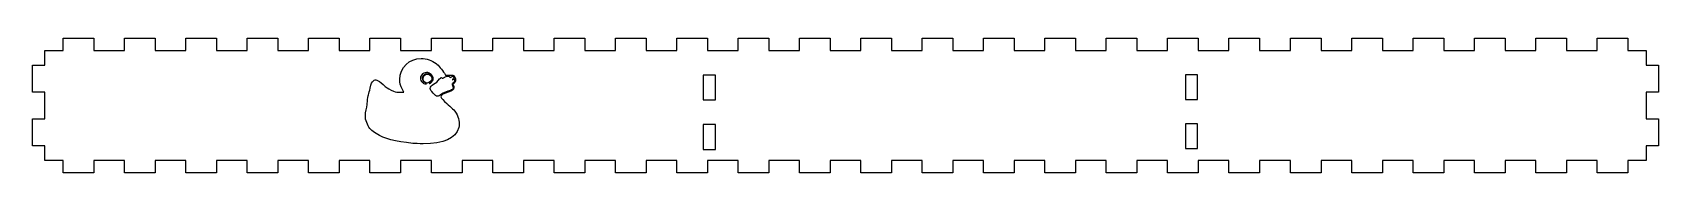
# Model space of a CAD drawing. Header units: millimetres. Extents: x -20 to 510, y -40 to 4.
import ezdxf

# ---------------------------------------------------------------- set-up
doc = ezdxf.new("R2010")
doc.units = ezdxf.units.MM
doc.layers.get('0').update_dxf_attribs({"linetype": 'CONTINUOUS'})

msp = doc.modelspace()

# ---------------------------------------------------------------- linework, layer by layer
for p, q in [((114.28, -7.49), (114.66, -8.12)), ((114.66, -8.12), (115.78, -8.08)), ((99.6, -13.65), (101.05, -13.7)), ((101.05, -13.7), (100.58, -12.77))]:
    msp.add_line(p, q)
for points in [[(200, 0), (210, 0), (210, 4), (220, 4), (220, 0), (230, 0), (230, 4), (240, 4), (240, 0), (250, 0), (250, 4), (260, 4), (260, 0), (270, 0), (270, 4), (280, 4), (280, 0), (290, 0), (290, 4), (300, 4), (300, 0), (310, 0), (310, 4), (320, 4), (320, 0), (330, 0), (330, 4), (340, 4), (340, 0), (350, 0), (350, 4), (360, 4), (360, 0), (370, 0), (370, 4), (380, 4), (380, 0), (390, 0), (390, 4), (400, 4), (400, 0), (410, 0), (410, 4), (420, 4), (420, 0), (430, 0), (430, 4), (440, 4), (440, 0), (450, 0), (450, 4), (460, 4), (460, 0), (470, 0), (470, 4), (480, 4), (480, 0), (490, 0), (490, 4), (500, 4), (500, 0), (506, 0), (506, -4.8), (510, -4.8), (510, -13.6), (506, -13.6), (506, -22.4), (510, -22.4), (510, -31.2), (506, -31.2), (506, -36), (500, -36), (500, -40), (490, -40), (490, -36), (480, -36), (480, -40), (470, -40), (470, -36), (460, -36), (460, -40), (450, -40), (450, -36), (440, -36), (440, -40), (430, -40), (430, -36), (420, -36), (420, -40), (410, -40), (410, -36), (400, -36), (400, -40), (390, -40), (390, -36), (380, -36), (380, -40), (370, -40), (370, -36), (360, -36), (360, -40), (350, -40), (350, -36), (340, -36), (340, -40), (330, -40), (330, -36), (320, -36), (320, -40), (310, -40), (310, -36), (300, -36), (300, -40), (290, -40), (290, -36), (280, -36), (280, -40), (270, -40), (270, -36), (260, -36), (260, -40), (250, -40), (250, -36), (240, -36), (240, -40), (230, -40), (230, -36), (220, -36), (220, -40), (210, -40), (210, -36), (200, -36), (200, -40), (190, -40), (190, -36), (180, -36), (180, -40), (170, -40), (170, -36), (160, -36), (160, -40), (150, -40), (150, -36), (140, -36), (140, -40), (130, -40), (130, -36), (120, -36), (120, -40), (110, -40), (110, -36), (100, -36), (100, -40), (90, -40), (90, -36), (80, -36), (80, -40), (70, -40), (70, -36), (60, -36), (60, -40), (50, -40), (50, -36), (40, -36), (40, -40), (30, -40), (30, -36), (20, -36), (20, -40), (10, -40), (10, -36), (0, -36), (0, -40), (-10, -40), (-10, -36), (-16, -36), (-16, -31.2), (-20, -31.2), (-20, -22.4), (-16, -22.4), (-16, -13.6), (-20, -13.6), (-20, -4.8), (-16, -4.8), (-16, 0), (-10, 0), (-10, 4), (0, 4), (0, 0), (10, 0), (10, 4), (20, 4), (20, 0), (30, 0), (30, 4), (40, 4), (40, 0), (50, 0), (50, 4), (60, 4), (60, 0), (70, 0), (70, 4), (80, 4), (80, 0), (90, 0), (90, 4), (100, 4), (100, 0), (110, 0), (110, 4), (120, 4), (120, 0), (130, 0), (130, 4), (140, 4), (140, 0), (150, 0), (150, 4), (160, 4), (160, 0), (170, 0), (170, 4), (180, 4), (180, 0), (190, 0), (190, 4), (200, 4)], [(202.64, -16.16), (202.64, -8.08), (198.64, -8.08), (198.64, -16.16)], [(355.79, -16), (359.79, -16), (359.79, -8), (355.79, -8)], [(202.64, -32.32), (202.64, -24.24), (198.64, -24.24), (198.64, -32.32)], [(355.79, -32), (359.79, -32), (359.79, -24), (355.79, -24)]]:
    msp.add_lwpolyline(points, close=True)
for points in [[(99.7, -9.48), (99.69, -5.68), (102.83, -2.61), (106.72, -2.61)], [(106.72, -2.61), (108.3, -2.61), (110.26, -3.29), (111.52, -4.26)], [(111.52, -4.26), (112.27, -4.84), (113.61, -6.4), (114.28, -7.49)], [(90.06, -12.36), (90.42, -10.81), (90.64, -10.31), (91.15, -9.9)], [(91.15, -9.9), (91.88, -9.33), (92.37, -9.53), (94.25, -11.18)], [(100.58, -12.77), (99.92, -11.47), (99.7, -10.66), (99.7, -9.48)], [(107.55, -7.46), (106.45, -7.96), (106.07, -9.31), (106.8, -10.17)], [(106.8, -10.17), (107, -10.41), (107.35, -10.68), (107.57, -10.78)], [(107.11, -9.04), (107.11, -8.63), (107.2, -8.42), (107.57, -8.06)], [(108.05, -10.63), (107.5, -10.35), (107.11, -9.68), (107.11, -9.04)], [(107.31, -9.13), (107.31, -7.61), (109.34, -7.23), (110, -8.63)], [(108.25, -10.57), (107.68, -10.34), (107.31, -9.77), (107.31, -9.13)], [(109.34, -7.45), (108.65, -7.14), (108.26, -7.14), (107.55, -7.46)], [(107.57, -8.06), (107.95, -7.67), (108.12, -7.6), (108.65, -7.6)], [(109.2, -10.51), (108.68, -10.73), (108.63, -10.73), (108.25, -10.57)], [(108.65, -7.6), (110.3, -7.6), (110.94, -9.74), (109.55, -10.61)], [(110.21, -9.24), (110.21, -9.62), (109.65, -10.32), (109.2, -10.51)], [(110.55, -9.62), (110.79, -8.84), (110.25, -7.87), (109.34, -7.45)], [(109.42, -10.83), (109.68, -10.84), (110.41, -10.05), (110.55, -9.62)], [(110, -8.63), (110.12, -8.86), (110.21, -9.14), (110.21, -9.24)], [(110.74, -11.04), (111.44, -10.69), (112.06, -10.14), (112.71, -9.3)], [(112.71, -9.3), (113.08, -8.83), (113.15, -8.8), (113.4, -8.95)], [(113.4, -8.95), (113.64, -9.11), (113.76, -9.08), (114.29, -8.77)], [(114.29, -8.77), (114.98, -8.37), (115.79, -8.29), (115.92, -8.61)], [(115.78, -8.08), (116.4, -8.07), (117.03, -8.1), (117.19, -8.16)], [(115.92, -8.61), (116.02, -8.87), (116.33, -8.87), (116.6, -8.6)], [(116.6, -8.6), (116.93, -8.27), (117.27, -8.42), (117.37, -8.95)], [(117.14, -10.6), (116.65, -11.08), (116.64, -11.1), (116.86, -11.43)], [(116.95, -9.42), (116.84, -9.55), (116.83, -9.62), (116.92, -9.62)], [(116.92, -9.62), (117, -9.62), (117.1, -9.56), (117.15, -9.48)], [(117.15, -9.48), (117.3, -9.24), (117.13, -9.19), (116.95, -9.42)], [(117.56, -9.77), (117.63, -10.05), (117.55, -10.2), (117.14, -10.6)], [(117.19, -8.16), (117.58, -8.3), (117.89, -8.96), (117.89, -9.66)], [(117.37, -8.95), (117.43, -9.21), (117.51, -9.58), (117.56, -9.77)], [(117.89, -9.66), (117.89, -10.15), (117.81, -10.32), (117.42, -10.69)], [(89.14, -16.7), (89.19, -15.78), (89.32, -14.94), (89.48, -14.47)], [(89.48, -14.47), (89.63, -14.07), (89.89, -13.12), (90.06, -12.36)], [(94.25, -11.18), (95.22, -12.03), (95.91, -12.5), (96.86, -12.97)], [(96.86, -12.97), (98.11, -13.58), (98.19, -13.6), (99.6, -13.65)], [(107.57, -10.78), (107.98, -10.96), (108.46, -11.03), (108.46, -10.91)], [(108.46, -10.91), (108.46, -10.87), (108.27, -10.75), (108.05, -10.63)], [(109.55, -10.61), (109.3, -10.76), (109.26, -10.83), (109.42, -10.83)], [(109.67, -12.49), (109.67, -11.82), (109.94, -11.44), (110.74, -11.04)], [(110.64, -14.01), (109.78, -13.12), (109.67, -12.95), (109.67, -12.49)], [(113.32, -14.33), (112.03, -15.29), (111.85, -15.26), (110.64, -14.01)], [(115.51, -13.62), (114.21, -13.92), (112.98, -14.73), (113.11, -15.19)], [(113.11, -15.19), (113.26, -15.69), (113.89, -16.39), (115, -17.3)], [(115.39, -13.34), (114.49, -13.58), (114.04, -13.8), (113.32, -14.33)], [(116.81, -12.79), (116.66, -12.92), (116.02, -13.17), (115.39, -13.34)], [(117.35, -12.16), (117.35, -12.86), (116.77, -13.32), (115.51, -13.62)], [(116.86, -11.43), (117.16, -11.89), (117.14, -12.49), (116.81, -12.79)], [(117.42, -10.69), (117, -11.11), (116.97, -11.17), (117.15, -11.43)], [(117.15, -11.43), (117.26, -11.58), (117.35, -11.91), (117.35, -12.16)], [(88.5, -22.17), (88.41, -21.56), (88.67, -19.33), (88.92, -18.59)], [(88.92, -18.59), (89, -18.36), (89.1, -17.51), (89.14, -16.7)], [(115, -17.3), (116.44, -18.47), (117.67, -19.74), (118.11, -20.5)], [(118.11, -20.5), (118.96, -21.95), (119.28, -23.81), (118.92, -25.21)], [(89.17, -24.07), (88.85, -23.35), (88.55, -22.5), (88.5, -22.17)], [(91.97, -27.19), (90.5, -26.3), (89.82, -25.54), (89.17, -24.07)], [(118.92, -25.21), (118.02, -28.74), (114.04, -30.55), (107.31, -30.49)], [(104.01, -30.37), (98.03, -29.76), (94.81, -28.91), (91.97, -27.19)], [(107.31, -30.49), (106.05, -30.48), (104.56, -30.43), (104.01, -30.37)]]:
    msp.add_open_spline(points, degree=3)

doc.saveas('drawing.dxf')
